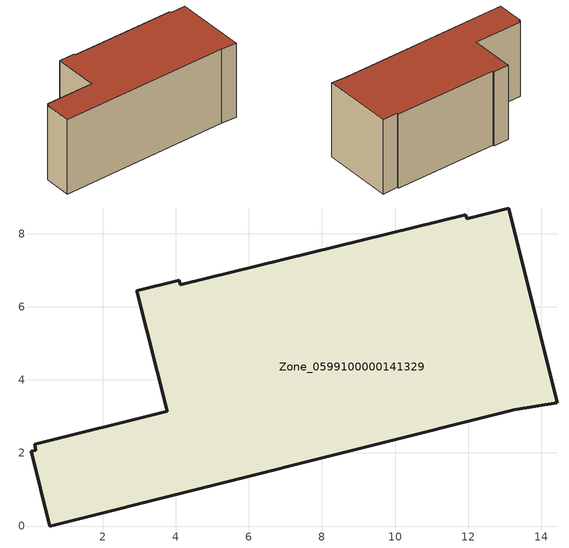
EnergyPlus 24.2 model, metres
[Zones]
Zone_0599100000141329
 floor ground (C_G): 0.04,2.05 0.16,2.08 0.13,2.23 3.76,3.14 2.93,6.44 4.09,6.73 4.12,6.61 11.93,8.53 11.96,8.41 13.12,8.71 14.45,3.38 13.26,3.18 0.54,0 z0
 wall outside (C_F): 11.96,8.41 11.93,8.53 4.12,6.61 4.09,6.73 2.93,6.44 3.76,3.14 0.13,2.23 0.16,2.08 0.04,2.05 0.54,0 13.26,3.18 14.45,3.38 13.12,8.71 11.96,8.41 z0:6.03
 roof outside (C_R): 0.16,2.08 0.04,2.05 0.54,0 13.26,3.18 14.45,3.38 13.12,8.71 11.96,8.41 11.93,8.53 4.12,6.61 4.09,6.73 2.93,6.44 3.76,3.14 0.13,2.23 z6.03
[BUILDING]
Pand.0599100000141329: North Axis=0; Terrain=City; Loads Convergence Tolerance Value=0.04; Temperature Convergence Tolerance Value=0.4; Solar Distribution=FullExterior; Maximum Number of Warmup Days=25; Minimum Number of Warmup Days=1
[Site:Location]
Rotterdam.The.Hague.AP_ZH_NLD Design_Conditions: Latitude=51.96; Longitude=4.45; Time Zone=1; Elevation=-4.5
[SITE:GROUNDTEMPERATURE:BUILDINGSURFACE]
18, 18, 18, 18, 18, 18, 18, 18, 18, 18, 18, 18
[MATERIAL] Thermal Absorptance=0.9; Solar Absorptance=0.7; Visible Absorptance=0.7
Name | Roughness | Thickness | Conductivity | Density | Specific Heat
G.TI.1975-1991 | MediumSmooth | 0.15 | 0.288461 | 540 | 1210
F.TI.1975-1991 | Rough | 0.3 | 0.230769 | 1920 | 840
R.TI.1975-1991 | MediumRough | 0.2 | 0.153846 | 1500 | 1000
[CONSTRUCTION]
C_G: G.TI.1975-1991
C_F: F.TI.1975-1991
C_R: R.TI.1975-1991
[ZONE]
Zone_0599100000141329: Type=1; Multiplier=1; Ceiling Height=Autocalculate; Volume=Autocalculate; Floor Area=autocalculate; Part of Total Floor Area=Yes
[ZONEINFILTRATION:DESIGNFLOWRATE]
Infil_Zone_0599100000141329: Zone or ZoneList or Space or SpaceList=Zone_0599100000141329; Schedule=AlwaysOn; Design Flow Rate Calculation Method=Flow/Area; Flow Rate per Floor Area=0.003; Constant Term Coefficient=1; Temperature Term Coefficient=0; Velocity Term Coefficient=0; Velocity Squared Term Coefficient=0
[HVACTEMPLATE:ZONE:IDEALLOADSAIRSYSTEM]
Zone_0599100000141329: Maximum Heating Supply Air Temperature=50; Minimum Cooling Supply Air Temperature=13; Maximum Heating Supply Air Humidity Ratio=0.0156; Minimum Cooling Supply Air Humidity Ratio=0.0077; Heating Limit=NoLimit; Cooling Limit=NoLimit; Dehumidification Control Type=ConstantSensibleHeatRatio; Cooling Sensible Heat Ratio=0.7; Dehumidification Setpoint=60; Humidification Control Type=None; Humidification Setpoint=30; Outdoor Air Method=None; Outdoor Air Flow Rate per Person=0.00944; Outdoor Air Flow Rate per Zone Floor Area=0; Outdoor Air Flow Rate per Zone=0; Demand Controlled Ventilation Type=None; Outdoor Air Economizer Type=NoEconomizer; Heat Recovery Type=None; Sensible Heat Recovery Effectiveness=0.7; Latent Heat Recovery Effectiveness=0.65
[ZONECONTROL:THERMOSTAT]
ThermostatControl_Zone_0599100000141329: Zone or ZoneList=Zone_0599100000141329; Control Type Schedule=DualSetpointControlType; Control 1=Thermostat_Zone_0599100000141329; Temperature Difference Between Cutout And Setpoint=0
[THERMOSTATSETPOINT:DUALSETPOINT]
Thermostat_Zone_0599100000141329: Heating Setpoint Temperature Schedule=HeatingSetpoint_Zone_0599100000141329; Cooling Setpoint Temperature Schedule=CoolingSetpoint_Zone_0599100000141329
[SCHEDULE:COMPACT]
HeatingSetpoint_Zone_0599100000141329: Through: 12/31, For: AllDays, Until: 24:00, 21
CoolingSetpoint_Zone_0599100000141329: Through: 12/31, For: AllDays, Until: 24:00, 24
DualSetpointControlType: Through: 12/31, For: AllDays, Until: 24:00, 4
AlwaysOn: Through: 12/31, For: AllDays, Until: 24:00, 1
